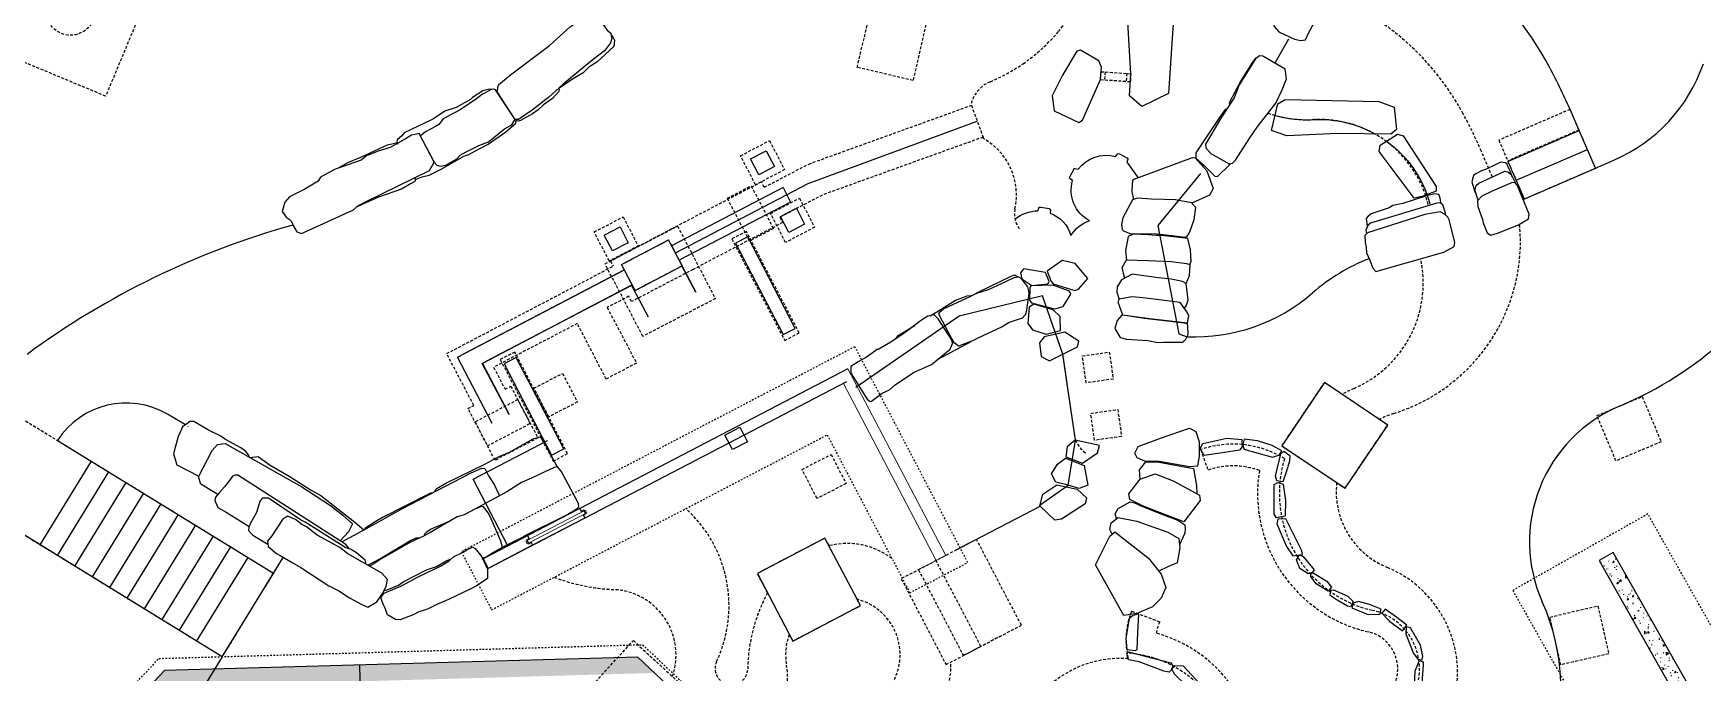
# Model space of a CAD drawing. Header units: feet. Extents: x -128 to 1593, y 35 to 1363.
# Drawn here: x 758.6 to 860.6, y 684.2 to 723.3 of the extents above; entities that cross this region are included whole.
import ezdxf

# ---------------------------------------------------------------- set-up
doc = ezdxf.new("R2010")
doc.units = ezdxf.units.FT
doc.header["$LTSCALE"] = 0.7
doc.header["$MEASUREMENT"] = 0
doc.linetypes.add('Dash', pattern=[0.25, 0.125, -0.125])
doc.linetypes.add('HIDDEN', pattern=[0.375, 0.25, -0.125])
for name, color, linetype in [('A-DETL', 250, 'Continuous'), ('A-WALL', 250, 'Continuous'), ('A-WALL-PATT', 250, 'Continuous'), ('IQ-Elevations', 1, 'Continuous'), ('L-ARGILLITE PAVEMENT', 250, 'Continuous'), ('L-FOUNDATION-PLAY', 250, 'HIDDEN'), ('L-FOUNDATION-SPREAD', 250, 'HIDDEN'), ('L-PVMT', 250, 'Continuous'), ('L-STAIR', 250, 'Continuous'), ('L-STONE', 250, 'Continuous'), ('S-FNDN', 250, 'Dash')]:
    doc.layers.add(name, color=color, linetype=linetype)
doc.layers.add('L-NONPLOT', color=250, linetype='Continuous', plot=False)
doc.layers.add('L-NONPLOT-PLAY', color=201, linetype='Continuous', plot=False)
doc.layers.add('L-SITE-WALL', color=250, linetype='Continuous', lineweight=18)
doc.layers.add('Make2D-Plan-post-wall$Hidden$Curves', color=252, linetype='HIDDEN', true_color=0x8c8c8c)

msp = doc.modelspace()

# ---------------------------------------------------------------- hatches: boundary and pattern name
at = {"layer": 'A-WALL-PATT', "lineweight": 20}
h = msp.add_hatch(dxfattribs=at)
h.set_pattern_fill('FP1_1', color=256, scale=0.083333, angle=39.5171501, style=0, pattern_type=2)
h.set_pattern_definition([(89.5172, (953.33415, 661.0426), (0.9492014, 0.652774), [0.12, -1.32]), (34.5172, (953.3341, 661.0426), (-0.937093, 0.78715), [0.096, -1.056]), (139.9682, (953.4133, 661.097), (0.01211, 1.439941), [0.102, -1.121833]), (85.7012, (953.1305, 661.2894), (1.485814, 0.882274), [0.18, -1.98]), (136.1532, (953.2544, 661.363), (0.161923, 2.153948), [0.153, -1.68275]), (30.7012, (953.1305, 661.2894), (0.16192, 2.15389), [0.144, -1.584]), (60.5172, (953.3049, 661.3295), (1.146661, 0.110747), [0.12, -1.32]), (5.5172, (953.3049, 661.3295), (-0.437982, 1.142768), [0.096, -1.056]), (110.9682, (953.4004, 661.3388), (0.708689, 1.25353), [0.102, -1.121833]), (77.01715, (953.33415, 661.04256), (-0.3239408, 0.4232627), [0.0528, -0.9904167, 0.0528, -1.0191667, -1.06]), (77.01715, (953.33415, 661.04256), (-0.3239408, 0.4232627), [-2.115167, 0.0528, -1.007167]), (47.01715, (953.33415, 661.04256), (-0.0768742, 0.7546607), [0.0528, -0.5584167, 0.0528, -0.9664167, -0.404]), (47.01715, (953.33415, 661.04256), (-0.0768742, 0.7546607), [-1.630417, 0.0528, -0.351167]), (7.01715, (953.05887, 660.8155), (0.6818607, 0.515663), [0.0528, -0.3471667, 0.0528, -1.1951667, -1.656]), (7.01715, (953.05887, 660.8155), (0.6818607, 0.515663), [-1.648, 0.0528, -1.603167]), (357.01715, (952.93544, 660.7137), (0.617914, 0.7173174), [0.0528, -0.467167, 0.0528, -0.776, -1.176]), (357.01715, (952.93544, 660.7137), (0.617914, 0.7173174), [-1.348833, 0.0528, -1.123167])])
h.paths.add_polyline_path([(860.144272, 680.781196), (860.601027, 682.004146), (855.181503, 691.576437), (854.311295, 691.083753), (859.501092, 681.91722)])
h = msp.add_hatch(dxfattribs=at)
h.set_pattern_fill('FP1_1', color=256, scale=0.083333, angle=39.55854634, style=0, pattern_type=2)
h.set_pattern_definition([(89.55855, (953.2915, 661.1728), (0.9487296, 0.6534597), [0.12, -1.32]), (34.55855, (953.2915, 661.1728), (-0.937661, 0.786472), [0.096, -1.056]), (140.00955, (953.3706, 661.2273), (0.01107, 1.439949), [0.102, -1.121833]), (85.74255, (953.0877, 661.4195), (1.485176, 0.883347), [0.18, -1.98]), (136.1945, (953.2115, 661.4931), (0.160366, 2.154064), [0.153, -1.68275]), (30.7425, (953.0877, 661.4195), (0.160365, 2.154005), [0.144, -1.584]), (60.55855, (953.262, 661.4597), (1.146581, 0.1115755), [0.12, -1.32]), (5.55855, (953.262, 661.4597), (-0.438808, 1.142451), [0.096, -1.056]), (111.00955, (953.3575, 661.469), (0.707783, 1.254041), [0.102, -1.121833]), (77.05855, (953.2915, 661.1728), (-0.3242466, 0.4230286), [0.0528, -0.9904167, 0.0528, -1.0191667, -1.06]), (77.05855, (953.2915, 661.1728), (-0.3242466, 0.4230286), [-2.1151667, 0.0528, -1.0071667]), (47.05855, (953.2915, 661.1728), (-0.0774194, 0.754605), [0.0528, -0.5584167, 0.0528, -0.9664167, -0.404]), (47.05855, (953.2915, 661.1728), (-0.0774194, 0.754605), [-1.6304167, 0.0528, -0.3511667]), (7.05855, (953.0164, 660.94555), (0.6814879, 0.5161555), [0.0528, -0.3471667, 0.0528, -1.1951667, -1.656]), (7.05855, (953.0164, 660.94555), (0.6814879, 0.5161555), [-1.648, 0.0528, -1.6031667]), (357.05855, (952.893, 660.84366), (0.6173958, 0.7177637), [0.0528, -0.4671667, 0.0528, -0.776, -1.176]), (357.05855, (952.893, 660.84366), (0.6173958, 0.7177637), [-1.3488333, 0.0528, -1.1231667])])
h.paths.add_polyline_path([(796.558936, 684.201178), (795.530736, 685.172264), (766.580736, 684.346723), (765.609779, 683.318629), (795.145225, 684.160865)])

# ---------------------------------------------------------------- linework, layer by layer
at = {"layer": 'A-DETL', "lineweight": 25}
msp.add_line((778.898062, 671.540563), (778.523169, 684.687275), dxfattribs=at)
at = {"layer": 'A-WALL'}
for points in [[(855.181503, 691.576437), (854.311295, 691.083753), (859.501092, 681.91722), (855.536861, 671.303093), (847.569991, 662.836893), (843.487947, 659.481115), (843.169513, 659.866603), (841.055548, 658.128749), (832.944978, 648.629151), (823.894425, 629.641829), (822.591162, 629.689446), (821.836779, 660.314697), (808.724533, 672.711359), (795.530736, 685.172264), (766.580736, 684.346723), (747.557024, 664.203523), (762.374888, 650.207331), (762.378908, 650.203533)], [(824.824447, 628.106848), (834.214022, 647.80541), (842.11037, 657.054098), (848.254427, 662.105021), (856.403173, 670.764496), (860.601027, 682.004146), (855.181503, 691.576437)]]:
    msp.add_lwpolyline(points, dxfattribs=at)
at = {"layer": 'IQ-Elevations'}
for p, q in [((805.947319, 714.145522), (816.287146, 717.94562)), ((797.829035, 709.888858), (805.947319, 714.145522))]:
    msp.add_line(p, q, dxfattribs=at)
at = {"layer": 'L-ARGILLITE PAVEMENT'}
for points in [[(827.705804, 725.597375), (828.279586, 724.189838), (828.206762, 723.034214), (827.989426, 719.630367), (826.351385, 718.841981), (825.593814, 719.502363), (825.68352, 720.84652), (825.404788, 725.43124), (826.028998, 725.848575)], [(821.50155, 720.766399), (820.862659, 719.502939), (820.999829, 718.582004), (822.501076, 717.862221), (822.719729, 718.000206), (823.815985, 720.48807), (823.878791, 721.243277), (823.7314, 721.632095), (822.607898, 722.28287), (822.37779, 722.223575)], [(834.661194, 719.013718), (835.119579, 719.268827), (840.847196, 719.142267), (841.790385, 718.813378), (841.927166, 717.44566), (841.580085, 717.152191), (838.344272, 717.186676), (835.215276, 717.058845), (834.275842, 717.377326)], [(842.342571, 717.061061), (844.361152, 713.962572), (844.34553, 713.657157), (843.495625, 713.345819), (843.01669, 713.234112), (840.870534, 716.103145), (840.927168, 716.488414), (841.98803, 717.16001)]]:
    msp.add_lwpolyline(points, close=True, dxfattribs=at)
at = {"layer": 'L-FOUNDATION-PLAY'}
for p, q in [((822.715676, 703.588034), (824.365023, 703.827688)), ((822.95533, 701.938688), (822.715676, 703.588034)), ((824.365023, 703.827688), (824.604677, 702.178342)), ((824.604677, 702.178342), (822.95533, 701.938688)), ((823.2256, 700.079502), (824.874946, 700.319156)), ((824.874946, 700.319156), (825.1146, 698.66981)), ((823.465254, 698.430156), (823.2256, 700.079502)), ((825.1146, 698.66981), (823.465254, 698.430156))]:
    msp.add_line(p, q, dxfattribs=at)
at = {"layer": 'L-FOUNDATION-PLAY', "lineweight": -3}
for p, q in [((788.194816, 700.915646), (785.576215, 699.551205)), ((788.952838, 699.460868), (788.194816, 700.915646)), ((785.576215, 699.551205), (786.334238, 698.096427)), ((786.334238, 698.096427), (788.952838, 699.460868))]:
    msp.add_line(p, q, dxfattribs=at)
at = {"layer": 'L-FOUNDATION-PLAY'}
for points in [[(808.951031, 721.230987), (809.739806, 724.640948), (813.149767, 723.852172), (812.360992, 720.442211)], [(825.646374, 720.351527), (823.817293, 720.476323), (823.851329, 720.975163), (825.68041, 720.850367)], [(815.441652, 685.265647), (818.985811, 687.120083), (816.241756, 692.364832), (812.69774, 690.510121)]]:
    msp.add_lwpolyline(points, close=True, dxfattribs=at)
for points in [[(824.100749, 720.958145), (824.066714, 720.459305)], [(825.430989, 720.867385), (825.396954, 720.368544)], [(817.749664, 686.473163), (816.513517, 685.826243)]]:
    msp.add_lwpolyline(points, dxfattribs=at)
at = {"layer": 'L-FOUNDATION-PLAY', "lineweight": -3}
for points in [[(803.582398, 716.756122), (804.50646, 714.982395), (802.732733, 714.058332), (801.808671, 715.83206)], [(801.004942, 713.233024), (802.465421, 713.993893), (803.828011, 711.378419), (802.367531, 710.61755)], [(805.417568, 713.233535), (806.341631, 711.459808), (804.567903, 710.535745), (803.643841, 712.309472)], [(794.635201, 712.094881), (795.559264, 710.321154), (793.785537, 709.397091), (792.861474, 711.170818)], [(795.836924, 704.786853), (793.5257, 709.220615), (797.959864, 711.531068), (800.271087, 707.097306)], [(805.401333, 704.997906), (802.167114, 711.205951), (801.28025, 710.74392), (804.51447, 704.535875)], [(787.117644, 703.365247), (790.351863, 697.157202), (791.238727, 697.619233), (788.004507, 703.827278)], [(791.832679, 700.776648), (790.086885, 699.867138), (789.177374, 701.612932), (790.923169, 702.522443)], [(805.572105, 696.650427), (807.350759, 697.56497), (808.265302, 695.786316), (806.486648, 694.871773)]]:
    msp.add_lwpolyline(points, close=True, dxfattribs=at)
at = {"layer": 'L-FOUNDATION-SPREAD'}
for p, q in [((853.087053, 717.409403), (848.727884, 715.522569)), ((853.103605, 717.371164), (848.744435, 715.484331)), ((854.096675, 715.076865), (853.103605, 717.371164)), ((848.744435, 715.484331), (849.737505, 713.190031)), ((849.737505, 713.190031), (854.096675, 715.076865)), ((809.140292, 688.31732), (808.934762, 688.710154)), ((825.730442, 687.980903), (827.444519, 687.326146))]:
    msp.add_line(p, q, dxfattribs=at)
for points in [[(762.986852, 719.473913), (755.603015, 722.552702), (758.681803, 729.93654), (766.065641, 726.857751)], [(794.532839, 709.181674), (797.415117, 710.683332), (798.242952, 709.094389), (795.361498, 707.591151)], [(854.18382, 699.940591), (856.948732, 701.104749), (858.11289, 698.339837), (855.347978, 697.175679)], [(813.76964, 691.071085), (811.641238, 689.95736), (814.381207, 684.713219), (816.512561, 685.82863)], [(851.30937, 687.622228), (854.232634, 688.296415), (854.906821, 685.373151), (851.983557, 684.698964)], [(790.519431, 681.030129), (795.259169, 686.181331), (800.410371, 681.441593), (795.670633, 676.290391)]]:
    msp.add_lwpolyline(points, close=True, dxfattribs=at)
for points in [[(815.890898, 718.904122, -0.2496539515), (817.080277, 720.360136, 0.0521486942), (819.087841, 721.458959, 0.0667228005), (821.249945, 723.426232, 0.1792212852), (823.596288, 729.963661)], [(847.792916, 714.535828), (847.115299, 716.101334, 0.0213384888), (845.99934, 718.404695, 0.1765099347), (837.817782, 725.690368, 0.0944231933)], [(834.065985, 718.434914), (834.065985, 718.434914, 0.0956031509), (836.863205, 718.045586, -0.3598517014), (843.868075, 712.861825)], [(816.599347, 716.956811, 0.0302902382), (816.796843, 716.816784, -0.3163939905), (818.59624, 712.581528, 0.2224835438), (818.882166, 711.342141)], [(840.879246, 699.705055, -0.0477275937), (841.758105, 700.071989, 0.3562293929), (849.453059, 711.658584)], [(843.405339, 709.532164, -0.3593086472), (839.330369, 701.608274, 0.0292502899), (838.598727, 701.241765, 0.0292502899)], [(811.067473, 691.201884, 0.2308372677), (807.224328, 691.979328, 0.2308372677)], [(797.644778, 683.986278, 0.5015972679), (794.058853, 689.302098, -0.078053623), (790.411643, 690.053887, -0.078053623)], [(810.916891, 679.961524, -0.1689497759), (812.859902, 681.731278, 0.3340985086), (814.657864, 684.857768, 0.2837084711)]]:
    msp.add_lwpolyline(points, format="xyb", dxfattribs=at)
for points in [[(803.2592, 713.902171), (805.978891, 715.326752), (815.932903, 718.919282), (816.641388, 716.971958), (806.8126, 713.430897), (804.22006, 712.072918)], [(853.087043, 717.409398), (852.540855, 718.671263), (848.181685, 716.78443), (848.727874, 715.522565)], [(803.255634, 713.908953), (803.08651, 714.230533), (797.604859, 711.362125)], [(773.246073, 690.308694), (770.105183, 685.196472), (753.487056, 695.406455), (742.937699, 709.742257), (747.770265, 713.298422), (757.62562, 699.905718), (773.246073, 690.308694)], [(804.22006, 712.072918), (804.388117, 711.75078), (798.908844, 708.87783)], [(797.607601, 711.363566), (793.853751, 709.391757), (794.019255, 709.076678)], [(794.982783, 707.236085), (793.653291, 706.557393), (795.448854, 703.152876), (793.59928, 702.178206), (791.825149, 705.573433), (786.713814, 702.895087), (787.410917, 701.563443), (787.758924, 701.74393), (789.41841, 698.575624), (786.800951, 697.208205), (785.142922, 700.37529), (785.501477, 700.563322), (783.842526, 703.732046), (794.019255, 709.076678)], [(798.908844, 708.87783), (795.149465, 706.916584), (794.982783, 707.236085)], [(822.296606, 698.435201), (821.518731, 703.718527)], [(838.598727, 701.241765), (837.51633, 701.971131), (834.908535, 698.101094), (835.978989, 697.379777)], [(838.265917, 695.838748), (838.778572, 695.493299), (841.386367, 699.363336), (840.879246, 699.705055)], [(807.224328, 691.979328), (806.976902, 692.452235), (802.841987, 690.288845)], [(803.464416, 689.09919), (802.841987, 690.288845)], [(804.794743, 686.556519), (805.005377, 686.15393), (809.140292, 688.31732)]]:
    msp.add_lwpolyline(points, dxfattribs=at)
msp.add_lwpolyline([(829.952861, 697.858249), (830.397763, 696.601332, -0.1752163508), (833.542066, 696.580234, 0.3969283739), (840.186231, 686.723092, -0.911910148), (839.584259, 682.115352, 0.0681527676), (835.083567, 681.671636), (835.423784, 680.382022, -0.0676378968), (839.533839, 680.782972, 0.911910148), (840.479794, 688.023706, -0.435677885), (835.077236, 697.30718, 0.2274700723)], format="xyb", close=True, dxfattribs=at)
msp.add_circle((760.83435, 724.705288, 5), 1.5, dxfattribs=at)
for centre, radius, start, end in [((824.026042, 699.162615), 1.872453, 202.3612071, 233.6265851), ((843.236317, 695.295495), 5, 173.7624647, 247.60721038), ((793.112672, 688.311157), 8, 334.78177898, 47.97463099), ((838.664868, 684.200367), 7, 281.60546735, 67.60721038), ((812.253921, 684.33006), 10, 151.51602107, 179.23693315), ((808.068664, 685.319007), 3.5, 311.68273084, 75.67295992), ((829.910276, 686.229319), 4.531974, 157.26358864, 194.75504817), ((829.910276, 686.229319), 2.698641, 156.01937397, 171.42009025), ((808.068664, 685.319007), 3.5, 159.29387488, 190.56498005), ((825.046692, 678.592909), 8.333333, 24.07052335, 74.72707009), ((825.046692, 678.592909), 6.5, 85.75571749, 199.98950282), ((825.046692, 678.592909), 6.833333, 24.07052335, 86.59785227), ((801.02349, 684.004995), 3.666667, 247.88904683, 10.56498005), ((801.254896, 684.476554), 1, 154.78177908, 359.23693315)]:
    msp.add_arc(centre, radius, start, end, dxfattribs=at)
at = {"layer": 'L-NONPLOT'}
for points in [[(835.315116, 722.972861), (834.498582, 721.534145)], [(829.932776, 714.738394), (827.335642, 711.558375), (828.612567, 704.941849), (829.126267, 704.767215)], [(821.520874, 703.703975), (820.275861, 707.266669), (815.189387, 706.017163), (808.869295, 701.660729)], [(820.131792, 694.479759), (821.843926, 695.683248), (822.296606, 698.435201)], [(779.817388, 688.825599), (779.768901, 688.859524)]]:
    msp.add_lwpolyline(points, dxfattribs=at)
for points in [[(834.493892, 718.303275, 0.0799389895), (836.862678, 718.043915, -0.1410267937), (840.632712, 717.162288)], [(841.309961, 716.730747, -0.1713922039), (843.967668, 712.900454, -0.1713922039)], [(818.596357, 711.952366, -0.1756314273), (819.996437, 712.465408), (820.055136, 712.631449, -0.3693943119), (820.165951, 712.695383), (820.67756, 712.599958, -0.3664486813), (820.757901, 712.501394), (820.752771, 712.324337, -0.239555399), (822.013715, 710.952235, -0.1752263395), (823.147025, 711.85643, -0.3509933003), (822.117205, 714.31437), (821.973382, 714.416007, -0.3693942995), (821.94199, 714.540033), (822.185846, 715.000024, -0.42264028), (822.273485, 715.062006), (822.458625, 715.003845, -0.3112609864), (824.751094, 715.779007), (824.8552, 715.923126, -0.366448678), (824.978631, 715.953687), (825.438623, 715.709832, -0.4491438013), (825.499062, 715.615951), (825.436736, 715.441299), (826.127883, 714.490589)]]:
    msp.add_lwpolyline(points, format="xyb", dxfattribs=at)
at = {"layer": 'L-NONPLOT-PLAY'}
for p, q in [((804.410259, 713.881452), (797.59801, 710.332287)), ((804.410259, 713.881452), (804.872308, 712.994598)), ((804.872308, 712.994598), (798.060059, 709.445432)), ((794.532839, 709.181674), (797.415116, 710.683333)), ((798.242954, 709.094386), (797.415116, 710.683333)), ((802.248439, 710.864181), (801.513751, 710.481429)), ((801.513751, 710.481429), (804.424184, 704.894886)), ((805.158873, 705.277639), (802.248439, 710.864181)), ((784.694833, 703.613924), (794.702526, 708.855977)), ((795.360677, 707.592726), (794.532839, 709.181674)), ((795.360677, 707.592726), (798.242954, 709.094386)), ((798.060266, 709.433293), (799.082461, 707.481931)), ((799.077287, 707.480563), (798.230167, 709.097709)), ((795.187637, 707.924858), (786.186657, 703.229125)), ((804.424184, 704.894886), (805.158873, 705.277639)), ((789.1094, 697.953198), (790.013654, 698.424366)), ((789.1094, 697.953198), (790.011446, 698.423215)), ((790.013654, 698.424366), (789.997674, 698.420143)), ((790.011322, 698.42375), (789.997674, 698.420143)), ((785.451619, 696.047362), (789.109095, 697.953117)), ((785.451619, 696.047362), (789.109095, 697.953117)), ((786.512745, 694.010778), (785.451651, 696.047301)), ((786.51284, 694.010595), (785.451651, 696.047301)), ((786.512568, 694.010453), (786.513289, 694.00907)), ((786.512794, 694.01002), (786.513289, 694.00907)), ((786.519689, 694.012405), (786.51284, 694.010595)), ((786.519689, 694.012405), (786.51284, 694.010595)), ((786.513289, 694.00907), (786.664134, 693.719557)), ((787.578476, 691.98031), (786.519689, 694.012405)), ((787.578476, 691.98031), (786.519689, 694.012405)), ((786.670733, 693.722995), (786.664134, 693.719557)), ((786.664134, 693.719557), (786.670678, 693.721286))]:
    msp.add_line(p, q, dxfattribs=at)
at = {"layer": 'L-NONPLOT-PLAY', "lineweight": -3}
for p, q in [((784.495735, 703.51255), (794.66702, 708.840901)), ((786.020961, 703.127699), (795.14901, 707.909539)), ((795.154185, 707.910907), (786.026135, 703.129067)), ((796.17638, 705.959545), (795.154185, 707.910907)), ((786.615687, 699.465579), (784.495735, 703.51255)), ((786.020961, 703.127699), (786.026135, 703.129067)), ((787.655498, 700.00738), (786.020961, 703.127699)), ((786.026135, 703.129067), (787.660126, 700.009792)), ((792.08077, 694.084734), (791.981792, 694.27469)), ((792.228575, 694.161749), (792.08077, 694.084734))]:
    msp.add_line(p, q, dxfattribs=at)
at = {"layer": 'L-NONPLOT-PLAY'}
for points in [[(803.893306, 715.175507), (802.925845, 714.671487), (802.421825, 715.638948), (803.389286, 716.142968)], [(805.728476, 711.65292), (804.761015, 711.148899), (804.256995, 712.116361), (805.224456, 712.620381)], [(794.94611, 710.514266), (793.978648, 710.010245), (793.474628, 710.977706), (794.442089, 711.481727)], [(790.996115, 697.899235), (788.085681, 703.485777), (787.350993, 703.103025), (790.261426, 697.516482)]]:
    msp.add_lwpolyline(points, close=True, dxfattribs=at)
for points in [[(808.382302, 702.805411), (791.987892, 694.262983)], [(808.299735, 702.01065), (792.295953, 693.671761)], [(800.858321, 698.751622), (801.775661, 699.229811), (802.239563, 698.3394), (801.322031, 697.861442), (800.858321, 698.751622)], [(791.987892, 694.262983), (788.792036, 692.597758)], [(792.228575, 694.161749), (792.08077, 694.084734), (791.987892, 694.262983)], [(792.346979, 693.934513), (792.228575, 694.161749), (792.35088, 693.927025), (792.203075, 693.850009), (792.295953, 693.671761)], [(792.295953, 693.671761), (789.100096, 692.006536)], [(788.792036, 692.597758), (785.983732, 691.134471)], [(788.737108, 692.342494), (788.884914, 692.41951), (788.792036, 692.597758)], [(788.855511, 692.115258), (788.737108, 692.342494), (788.859413, 692.10777), (789.007219, 692.184785), (789.100096, 692.006536)], [(789.100096, 692.006536), (786.291793, 690.543249)]]:
    msp.add_lwpolyline(points, dxfattribs=at)
at = {"layer": 'L-PVMT'}
for p, q in [((854.096675, 715.076865), (855.221486, 715.563731)), ((854.154032, 715.101691), (854.220549, 715.130482)), ((760.039499, 698.422659), (773.246073, 690.308694)), ((770.105183, 685.196472), (753.487056, 695.406455)), ((770.105183, 685.196472), (773.833154, 691.264248)), ((770.105183, 685.196472), (767.703318, 681.287111))]:
    msp.add_line(p, q, dxfattribs=at)
for points in [[(853.103605, 717.371164), (852.621618, 718.484703, 0.0213384888), (851.282471, 721.248729, 0.0944231933), (846.090269, 727.641666)], [(946.768901, 706.7393, 0.2261856913), (881.428333, 685.944369, 0.1218137411), (856.173556, 647.004325, 0.1187131056)], [(767.863949, 699.383501), (766.760838, 700.027309, 0.4010245344), (760.040587, 698.42199)]]:
    msp.add_lwpolyline(points, format="xyb", dxfattribs=at)
for points in [[(822.296606, 698.435201), (821.520874, 703.703975)], [(768.019616, 699.274196), (768.01949, 699.274559)], [(768.037155, 699.282413), (768.02765, 699.287961)], [(820.149778, 694.399192), (815.021902, 691.726438)]]:
    msp.add_lwpolyline(points, dxfattribs=at)
for points in [[(834.908535, 698.101094), (838.778572, 695.493299), (841.386367, 699.363336), (837.51633, 701.971131)], [(806.976902, 692.452235), (802.841987, 690.288845), (805.005377, 686.15393), (809.140292, 688.31732)]]:
    msp.add_lwpolyline(points, close=True, dxfattribs=at)
for centre, radius, start, end in [((851.249205, 724.74093), 10, 293.40500939, 340.76807626), ((787.82022, 663.413771), 50, 105.50602219, 126.35989431), ((846.641062, 721.720325), 23, 292.83339036, 331.45315747), ((844.652242, 698.375884), 12, 111.53917274, 130.91165723), ((829.589667, 715.757449), 11, 267.58557238, 310.91165723), ((859.058751, 692.227935), 9, 112.83339036, 204.11589024), ((838.978891, 683.239096), 13, 296.6827302, 24.11589023)]:
    msp.add_arc(centre, radius, start, end, dxfattribs=at)
at = {"layer": 'L-SITE-WALL'}
for p, q in [((788.684551, 692.266245), (792.323855, 694.16352)), ((791.991417, 694.260396), (792.102171, 694.04795)), ((792.323855, 694.16352), (792.410532, 693.997257)), ((792.410532, 693.997257), (788.771229, 692.099982)), ((792.188849, 693.881687), (792.299603, 693.669241)), ((788.771229, 692.099982), (788.684551, 692.266245)), ((788.906235, 692.381815), (788.79548, 692.594261)), ((789.103667, 692.003105), (788.992912, 692.215552)), ((786.397281, 690.592187), (786.089094, 691.183343)), ((813.770116, 691.071367), (814.360786, 691.380486))]:
    msp.add_line(p, q, dxfattribs=at)
for points in [[(786.089094, 691.183343), (808.381816, 702.805191), (814.360786, 691.380486)], [(813.770116, 691.071367), (808.099779, 701.906334), (786.397281, 690.592187)]]:
    msp.add_lwpolyline(points, dxfattribs=at)
at = {"layer": 'L-STAIR'}
for p, q in [((849.670721, 713.161124), (854.154032, 715.101691)), ((762.098589, 697.157578), (758.957699, 692.045356)), ((763.163635, 696.503226), (760.022746, 691.391004)), ((764.228681, 695.848874), (761.087792, 690.736652)), ((765.293727, 695.194522), (762.152838, 690.0823)), ((766.358774, 694.54017), (763.217884, 689.427948)), ((767.42382, 693.885818), (764.282931, 688.773596)), ((768.488866, 693.231466), (765.347977, 688.119244)), ((769.553912, 692.577114), (766.413023, 687.464892)), ((770.618959, 691.922762), (767.478069, 686.81054)), ((771.684005, 691.26841), (768.543116, 686.156188))]:
    msp.add_line(p, q, dxfattribs=at)
for points in [[(848.744435, 715.484331), (853.103605, 717.371164)], [(854.096675, 715.076865), (853.103605, 717.371164)], [(849.24097, 714.337181), (853.60014, 716.224014)], [(848.744435, 715.484331), (849.737505, 713.190031)]]:
    msp.add_lwpolyline(points, dxfattribs=at)
at = {"layer": 'L-STONE'}
for points in [[(834.439385, 723.728771), (834.730138, 723.420266), (835.696627, 722.957009), (836.078235, 722.876313), (836.360018, 722.929923), (836.534861, 723.329421), (837.351906, 724.844222), (837.740776, 725.422112), (837.904938, 725.993979), (838.176178, 726.872593), (838.343515, 727.274725), (838.304666, 727.356793), (838.186231, 727.465649), (837.783518, 727.649321), (836.640218, 728.045716), (836.46405, 728.137477), (836.379121, 728.143267), (836.065664, 727.70592), (835.611929, 726.708208), (835.277081, 725.822367), (834.905994, 725.078042), (834.384386, 724.016419)], [(793.868035, 722.74032), (793.496677, 722.257324), (792.809178, 721.721578), (792.020133, 721.093431), (790.936053, 720.187193), (790.083884, 719.423999), (789.078022, 718.627932), (788.227225, 718.053093), (788.035697, 718.054115), (786.934134, 719.734636), (787.019642, 720.171201), (787.741447, 720.778025), (790.120934, 722.567399), (791.423203, 723.746396), (792.07914, 724.19063), (792.370057, 724.354108), (792.593735, 724.402974), (792.949148, 724.249269), (793.43767, 723.830801), (793.661348, 723.517172), (793.871302, 723.328816), (793.905609, 723.14668), (793.945404, 723.011633)], [(830.236025, 716.537772), (830.275254, 716.322301), (830.563659, 715.963338), (831.701658, 715.333412), (831.904562, 715.38613), (832.085264, 715.569365), (832.964436, 716.91913), (833.411907, 717.589278), (834.537471, 719.044482), (834.925479, 719.857614), (835.206102, 720.537016), (835.125861, 721.130413), (833.756825, 721.929081), (833.556197, 721.954275), (833.303545, 721.753597), (832.302608, 720.164582), (831.993712, 719.367891), (831.48899, 718.590789), (831.16588, 718.087728)], [(788.035697, 718.054115), (786.837133, 719.873564), (786.702652, 719.908214), (786.590127, 719.88778), (786.038481, 719.598139), (785.67209, 719.315606), (784.662111, 718.638594), (783.617827, 718.094851), (783.36396, 717.749237), (783.158122, 717.622186), (782.544725, 717.305003), (782.318303, 717.106875), (782.227734, 717.056232), (783.072556, 715.447589), (783.232223, 715.25353), (783.447667, 715.196669), (783.789358, 715.265081), (784.469996, 715.639126), (784.674462, 715.866573), (785.038109, 716.070921), (785.810687, 716.456516), (786.389778, 716.694626), (787.372311, 717.472035), (787.816921, 717.721695), (787.945913, 717.930485)], [(782.150241, 717.203788), (781.908329, 717.131727), (781.697261, 717.092108), (781.333614, 716.877988), (780.376565, 716.329465), (779.654759, 716.121564), (778.928837, 715.819485), (778.62008, 715.568048), (776.976121, 715.000317), (776.115718, 714.524987), (775.992216, 714.276216), (775.174353, 713.794666), (774.226126, 713.32822), (773.937953, 713.001264), (773.778771, 712.428202), (774.017543, 712.080811), (774.213775, 711.950206), (774.34414, 711.812494), (774.503321, 711.493534), (774.677597, 711.188789), (774.967142, 711.080396), (778.152142, 712.533041), (778.418359, 712.776482), (778.963144, 713.054572), (782.79173, 714.932794), (783.072556, 715.447589)], [(846.888976, 713.080581), (846.88989, 712.730115), (847.177385, 711.931542), (847.235728, 711.723263), (847.463072, 711.125159), (847.699985, 710.968083), (848.104598, 711.096842), (849.38059, 711.616076), (849.99104, 711.974142), (850.042007, 712.250561), (849.329745, 713.997355), (849.151352, 714.192814), (848.949494, 714.182672), (847.785989, 713.670432), (847.154157, 713.356686)], [(840.08835, 709.886795), (840.291022, 709.43993), (840.483195, 708.957835), (840.655145, 708.752957), (844.826091, 709.934703), (845.446662, 710.274079), (845.484825, 710.547762), (845.150396, 711.918013), (845.066075, 712.079741), (844.85285, 712.253577), (844.603034, 712.411636), (843.655479, 712.244164), (840.14982, 711.125154), (839.999533, 710.954105), (840.006763, 710.537589), (840.079929, 710.237171)], [(815.136891, 704.194137), (815.00145, 704.30141), (814.897577, 704.372449), (814.675509, 704.762436), (814.001685, 706.023621), (813.946397, 706.200532), (813.966636, 706.254878), (814.219852, 706.480305), (814.837873, 706.751287), (815.853721, 707.234894), (816.209362, 707.402241), (816.966516, 707.656743), (818.033513, 708.135038), (818.544153, 708.390557), (818.814307, 708.437106), (818.88565, 708.389864), (819.006551, 708.256989), (819.359844, 707.811776), (819.398654, 707.647577), (819.443583, 707.41675), (819.291225, 706.402904), (819.235323, 706.121655), (819.035067, 705.900059), (818.233479, 705.63288), (817.805771, 705.366309), (816.328456, 704.683971), (816.000213, 704.511227)], [(819.024151, 708.311891), (819.615858, 707.899966), (820.603839, 707.999231), (820.685053, 708.151082), (820.4539, 708.696057), (819.1063, 708.912487), (818.924602, 708.66711)], [(820.934531, 708.005967), (822.250042, 707.588151), (822.481788, 707.670966), (823.054479, 708.335712), (822.275864, 709.235688), (821.481376, 709.435732), (820.570428, 708.784519), (820.812762, 708.141125)], [(819.606797, 706.829333), (821.041355, 706.473158), (821.544563, 706.611616), (822.004112, 707.373363), (821.938478, 707.55189), (820.908856, 707.914879), (819.562614, 707.876632), (819.493353, 707.726341), (819.490793, 707.006022)], [(821.384039, 705.152854), (821.351118, 706.001386), (820.93573, 706.418829), (819.741479, 706.747145), (819.466469, 706.572809), (819.383827, 705.564443), (819.660848, 705.193812), (820.504379, 704.913798)], [(829.144908, 705.607777), (829.224737, 706.049193), (829.13048, 706.258515), (828.69628, 706.867992), (827.252087, 707.03946), (826.422797, 707.139466), (825.733371, 707.207456), (824.970645, 707.060739), (824.884854, 706.889272), (825.178802, 706.110663), (826.847816, 705.871725), (828.970107, 705.62484)], [(808.553929, 702.944706), (808.554805, 702.873819), (808.565423, 702.607424), (808.707217, 702.317038), (809.560683, 700.946396), (809.744778, 700.794694), (809.815277, 700.831049), (810.478367, 701.312613), (810.92459, 701.526122), (811.2707, 701.826395), (812.396341, 702.585247), (812.761393, 702.736597), (813.491056, 703.074745), (813.836116, 703.360319), (814.631731, 704.003733), (814.76924, 704.360034), (814.746262, 704.535777), (813.90437, 705.861347), (813.6581, 706.094165), (813.272443, 706.026901), (812.887925, 705.767725), (811.873273, 705.033499), (811.009849, 704.433245), (810.230291, 703.974655), (810.156835, 703.97982), (809.913315, 703.793354), (809.519131, 703.523033), (809.013986, 703.228086)], [(820.198354, 703.565178), (820.708278, 703.300554), (822.424435, 704.152557), (822.503294, 704.485242), (821.643207, 705.036434), (820.379376, 704.75195), (820.103527, 704.388551)], [(821.702932, 697.423661), (822.722217, 697.028159), (823.641071, 697.660618), (823.754903, 698.111235), (822.2806, 698.438757), (821.781786, 698.022993)], [(827.420397, 697.131852), (826.538979, 697.161856), (826.069276, 697.36774), (825.929153, 697.639499), (826.135205, 698.043044), (827.486713, 698.561864), (829.274928, 699.163036), (829.645769, 698.973631), (829.868287, 698.331281), (829.860022, 697.483048), (829.752895, 696.857141), (829.277898, 696.803809)], [(830.170167, 697.499045), (829.915674, 697.919718), (830.076567, 698.243537), (831.546136, 698.550865), (832.471244, 698.480276), (832.489763, 698.031316), (832.332577, 697.824874), (831.293501, 697.670953)], [(821.6911, 697.334555), (822.826316, 696.880042), (823.05797, 695.694646), (822.517625, 695.488835), (821.843926, 695.683248), (821.095844, 695.860124), (820.826874, 696.36965), (821.196666, 696.966911)], [(834.968934, 695.887322), (834.617718, 695.952347), (834.51947, 696.244857), (834.851707, 697.597485), (835.028864, 697.757167), (835.403939, 697.493928), (835.38166, 697.161836), (835.166391, 696.422936)], [(821.157945, 695.702092), (822.396007, 695.44447), (822.977782, 694.906639), (822.896781, 694.550086), (821.435259, 693.599682), (821.030564, 693.551405), (820.119167, 694.428656), (820.292107, 695.128639)], [(835.124959, 693.78198), (834.586295, 693.688554), (834.442695, 693.913021), (834.447563, 695.717412), (834.669023, 695.845873), (834.999373, 695.742222), (835.132312, 694.738885)], [(779.577496, 688.551498), (779.94592, 689.078057), (780.035673, 689.31509), (780.138795, 689.489316), (780.224032, 689.924537), (779.880288, 690.313822), (777.788488, 691.495929), (777.309911, 691.875874), (775.911673, 692.62978), (775.266749, 693.134899), (774.986281, 693.276455), (774.595202, 693.588694), (774.100772, 693.794961), (773.795232, 693.579958), (773.148378, 692.597484), (772.884886, 692.258064), (772.93494, 691.925633), (773.441625, 691.499084), (773.648995, 691.3827), (774.39928, 690.961676), (774.919558, 690.646772), (776.640712, 689.528794), (777.241548, 689.228696), (777.890933, 688.80123), (778.389282, 688.527616), (778.654529, 688.391474), (779.02578, 688.2268)], [(835.168601, 693.6269), (834.67783, 693.597301), (834.616834, 693.324568), (835.198924, 691.94064), (835.58124, 691.360787), (836.169501, 691.455539), (836.12913, 691.662322), (835.665402, 692.604832)], [(782.676722, 688.09927), (782.139865, 687.945467), (781.787276, 687.75505), (780.997607, 687.440371), (780.703565, 687.461992), (780.213488, 687.760147), (780.105023, 688.103062), (779.919229, 688.517564), (779.817388, 688.825599), (780.025547, 689.090414), (780.696997, 689.373598), (781.031287, 689.50111), (782.091825, 690.083881), (783.466958, 690.738986), (783.990064, 691.065715), (784.26104, 691.311099), (784.855337, 691.588176), (785.140623, 691.76284), (785.437413, 691.896644), (785.592466, 691.81545), (785.984898, 691.310309), (786.33954, 690.539268), (786.338802, 689.98821), (785.700329, 689.558774), (785.320227, 689.338927), (783.945461, 688.703097), (783.246544, 688.379742)], [(835.814202, 691.125924), (836.004301, 691.41836), (836.216645, 691.324795), (836.898543, 690.499132), (836.777377, 690.339142), (836.525518, 690.259717), (836.016231, 690.591783)], [(836.688181, 690.100578), (836.680833, 690.263131), (836.791424, 690.351674), (837.666093, 689.812164), (837.953994, 689.446418), (837.750062, 689.201166), (837.009212, 689.654978)], [(837.862478, 688.945299), (837.905986, 689.263527), (838.06726, 689.288834), (838.949682, 688.891283), (839.276119, 688.58139), (839.114057, 688.245236), (838.936923, 688.281912), (838.293584, 688.65868)], [(840.902722, 687.799682), (840.985418, 688.096427), (840.270609, 688.378366), (839.602661, 688.570571), (839.269117, 688.469739), (839.196715, 688.186206), (840.190373, 687.771521)], [(842.285184, 686.780844), (842.557981, 687.114116), (841.869606, 687.645376), (841.233438, 688.103108), (841.032493, 687.86481), (841.505847, 687.367629)], [(826.166755, 687.814237), (825.815441, 687.714271), (825.581857, 687.533897), (825.379267, 686.322844), (825.434158, 685.63047), (825.954346, 685.573723), (826.059543, 685.630047), (826.108428, 686.679323)], [(842.513536, 687.022218), (842.492448, 686.596469), (842.94513, 685.435965), (843.234662, 685.054116), (843.469618, 685.006911), (843.526903, 685.205606), (843.401544, 685.89415), (842.784335, 686.960271)], [(828.240411, 684.642698), (828.165661, 684.396675), (828.024644, 684.242269), (827.692514, 684.305501), (826.180313, 684.872608), (825.546992, 685.004007), (825.442772, 685.388984), (825.534417, 685.503099), (828.134012, 684.823359)], [(843.51047, 683.350429), (843.225441, 683.202373), (843.036439, 683.352206), (843.061568, 684.321252), (843.329843, 684.960701), (843.552782, 684.882233), (843.566606, 684.704868), (843.495865, 683.867913)]]:
    msp.add_lwpolyline(points, close=True, dxfattribs=at)
for points in [[(793.890063, 723.229216), (793.964616, 723.183108), (794.108702, 722.897021), (794.063262, 722.515553), (793.017605, 721.552454), (792.529117, 721.241338), (792.183309, 720.910828), (791.476736, 720.480188), (790.759032, 719.9864), (790.726258, 719.999303)], [(833.382648, 721.816427), (833.307997, 721.806552), (833.07171, 721.4951), (832.407399, 720.406795), (831.685364, 719.07054), (831.729224, 718.960668)], [(786.583762, 719.884438), (786.454274, 719.901995), (786.049459, 719.806929), (785.429201, 719.401788), (785.290603, 719.272071), (784.426084, 718.77986), (783.738585, 718.570182), (783.037363, 718.100182), (782.904255, 718.02022), (781.241084, 717.235703), (781.091508, 717.044682), (780.83078, 716.824342), (780.784124, 716.707953), (780.857402, 716.542761)], [(790.682688, 719.960283), (790.721981, 719.927761), (790.691792, 719.772279), (790.307561, 719.344037), (789.754543, 718.952223), (789.429319, 718.649255), (789.094489, 718.388934), (788.361706, 717.990012), (788.228597, 717.938481), (788.10235, 717.974908), (788.035697, 718.054115)], [(831.571091, 718.717196), (831.443822, 718.66076), (831.180079, 718.298143), (830.257554, 716.919655), (829.648463, 716.018462), (829.664633, 715.680366), (830.156777, 715.234368), (830.826038, 714.579053), (830.987671, 714.554997), (831.709752, 715.274668), (831.7648, 715.349817)], [(781.86938, 714.480308), (781.925562, 714.376018), (782.348975, 714.545307), (782.77239, 714.654135), (783.546633, 715.028989), (784.889462, 715.802881), (785.201327, 715.912706), (785.77934, 716.229994), (786.381041, 716.542549), (787.469174, 717.286), (788.07555, 717.831492), (788.072511, 717.91921), (788.10235, 717.974908)], [(780.851076, 716.539955), (780.820763, 716.625357), (780.401138, 716.516897), (780.194812, 716.477814), (779.681215, 716.242723), (778.562369, 715.727302), (777.783851, 715.405469), (777.212877, 715.082079)], [(825.868696, 713.161473), (825.760167, 713.637428), (825.77199, 714.124358), (825.814263, 714.374276), (829.455608, 715.724757), (829.623399, 715.70956), (830.336487, 714.905368), (830.720982, 713.836225), (830.485265, 713.431138), (829.402946, 712.926094)], [(848.99965, 714.551303), (848.89858, 714.841673), (848.742407, 715.173112), (848.695636, 715.323394), (848.598948, 715.395127), (848.31623, 715.440324), (847.960587, 715.268532), (847.366723, 715.000467), (847.126449, 714.906365), (846.785334, 714.728211), (846.637453, 714.629402), (846.530641, 714.231108), (846.640296, 713.882604), (846.715634, 713.631515), (846.7792, 713.49985), (846.82456, 713.407078)], [(846.916971, 713.109729), (846.858476, 713.297978), (846.735036, 713.695057), (846.73071, 713.806412), (846.79817, 714.018255), (846.954915, 714.156991), (847.943869, 714.604069), (848.558914, 714.880872), (848.727136, 714.854458), (848.921704, 714.714301), (849.016937, 714.515153), (849.186833, 714.197258), (849.228025, 714.108806)], [(781.86938, 714.480308), (781.925562, 714.376018), (781.898293, 714.26401), (781.622499, 714.11086), (781.070909, 713.796903), (779.676613, 713.299167), (778.314934, 712.681905)], [(829.127371, 710.905311), (829.232478, 711.047876), (829.307537, 711.235465), (829.555072, 711.944105), (829.64909, 712.670975), (829.381941, 712.947865), (828.40134, 713.129193), (827.688663, 713.165443), (826.934581, 713.183705), (826.094977, 713.241088), (825.771697, 713.127344), (825.195785, 712.027697), (825.105463, 711.630494), (825.151385, 711.314938)], [(829.127371, 710.905311), (829.232478, 711.047876), (829.307537, 711.235465), (829.555072, 711.944105), (829.64909, 712.670975), (829.381941, 712.947865), (828.40134, 713.129193), (827.688663, 713.165443), (826.934581, 713.183705), (826.094977, 713.241088), (825.771697, 713.127344), (825.195785, 712.027697), (825.105463, 711.630494), (825.151385, 711.314938)], [(844.939918, 712.182594), (844.926054, 712.327806), (844.757555, 712.835666), (844.577508, 712.953482), (844.401069, 712.925225), (840.345787, 711.711153), (840.181103, 711.568753), (840.051571, 711.286576), (840.089079, 711.056021)], [(844.676531, 712.888685), (844.638832, 712.972869), (844.609582, 713.132874), (844.584939, 713.315635), (844.515668, 713.461198), (844.311458, 713.513202), (844.178888, 713.473624), (843.765354, 713.379507), (842.306493, 712.910561), (841.705746, 712.783205), (841.485791, 712.652299), (841.043597, 712.507718), (840.383833, 712.286647), (840.188265, 712.137938), (840.073839, 711.994914), (840.131413, 711.542496), (840.144632, 711.489304)], [(829.125165, 710.902586), (829.034366, 710.8405), (827.314379, 711.036263), (825.645903, 711.065165), (825.242406, 711.224014), (825.151385, 711.314938)], [(829.125165, 710.902586), (829.034366, 710.8405), (827.314379, 711.036263), (825.645903, 711.065165), (825.242406, 711.224014), (825.151385, 711.314938)], [(829.292752, 709.165573), (829.374727, 709.390847), (829.321726, 710.086609), (829.162784, 710.782371), (827.558516, 710.956336), (827.210405, 710.956336), (826.748483, 710.993899), (825.827082, 711.032533), (825.516829, 710.888832), (825.356337, 710.010996), (825.410651, 709.449898)], [(829.05902, 708.011459), (829.260379, 708.514243), (829.312843, 709.158137), (829.110559, 709.233004), (828.136575, 709.337843), (826.735546, 709.41271), (825.401885, 709.450144), (825.139684, 708.985924), (825.207112, 708.656484), (825.295334, 708.343818)], [(816.204969, 707.400174), (816.296506, 707.469965), (817.106719, 707.852433), (818.356767, 708.472306), (818.561006, 708.54779), (818.768345, 708.429186)], [(828.966324, 706.488938), (829.089627, 706.686081), (829.185022, 707.014474), (829.05902, 708.011459), (828.848596, 708.137411), (828.14272, 708.285756), (827.207383, 708.391244), (825.752884, 708.587109), (825.10431, 708.242246), (824.849343, 707.811604), (824.826672, 707.49065), (824.959322, 707.038108)], [(813.415353, 706.051827), (813.807412, 706.294078), (814.967558, 706.997137), (815.415394, 707.171104), (815.67403, 707.26818), (815.943305, 707.277048)], [(811.306574, 704.639529), (811.44891, 704.83677), (812.492625, 705.481677)], [(829.052149, 704.62167), (829.190813, 704.893962), (829.16841, 705.418363), (829.149021, 705.551173), (828.934455, 705.599927), (827.908365, 705.708465), (826.49106, 705.874288), (825.482557, 706.04715), (825.133254, 706.073651), (824.851326, 705.765462), (824.705724, 705.274149), (825.037654, 704.707868), (825.410736, 704.609334), (826.725257, 704.539612), (827.319965, 704.421053), (827.68182, 704.438622), (828.860543, 704.43793), (829.052149, 704.62167)], [(813.863157, 703.382186), (815.916507, 704.480483)], [(771.754572, 697.412389), (771.730151, 697.539394), (771.553772, 697.755126), (771.249294, 697.974656), (770.31888, 698.479425), (769.995905, 698.703416), (769.283742, 699.057869), (768.38927, 699.575422), (768.14471, 699.590223), (768.003454, 699.47923), (767.681846, 699.258542), (767.616351, 699.103049), (767.417385, 698.670195), (767.243776, 697.987936), (767.141015, 697.595696), (767.338823, 696.938826), (768.689064, 696.231012)], [(769.837991, 695.105439), (768.802952, 695.750806), (768.66958, 696.189566), (769.508235, 697.811115), (769.826892, 698.179381), (770.297703, 698.240723), (774.986448, 695.574835), (776.731268, 694.441662), (777.499339, 693.853385), (778.081735, 693.327954), (777.840021, 692.835039), (777.338319, 692.285896)], [(783.1074, 695.29237), (783.20269, 695.464762), (783.839326, 695.827779), (786.143465, 696.957765), (787.04138, 697.438098), (787.679712, 697.702067), (789.128416, 698.512802), (789.54901, 698.645247), (789.77052, 698.379488), (790.600248, 696.79946)], [(834.778952, 697.538226), (834.909155, 697.789906), (834.325163, 698.104479), (833.42858, 698.399464), (832.620501, 698.496186), (832.52009, 698.17923), (832.587728, 697.897887), (834.34787, 697.397223), (834.778952, 697.538226)], [(771.812655, 697.379364), (772.305066, 697.443521), (773.04857, 696.907014), (774.204957, 696.231287), (775.559981, 695.389976), (776.149624, 695.062151), (778.235102, 693.42535)], [(777.897842, 691.795908), (777.680483, 692.066347), (771.072206, 696.306545), (770.91707, 696.307015), (770.748437, 696.239022), (770.56179, 695.967734), (770.263695, 695.580266), (769.958965, 695.229079), (769.695102, 694.959403), (769.672164, 694.748158), (769.844143, 694.325727), (770.355604, 694.041876), (771.756833, 693.154363)], [(777.427903, 692.228415), (778.933303, 693.041306), (781.099484, 694.247663), (785.332453, 696.450053), (785.983585, 696.727609), (786.171545, 696.706973), (786.394627, 696.26233), (786.469493, 696.181852), (786.774411, 695.67614), (787.035, 695.108803), (787.05957, 695.042729)], [(787.259223, 691.902376), (787.705411, 692.11321), (788.487005, 692.503226), (788.63167, 692.59801), (791.156484, 693.858281), (791.791883, 694.241706), (791.916876, 694.36461), (791.902537, 694.567626), (790.963162, 696.324514), (790.846441, 696.549934), (790.61898, 696.802472), (790.405352, 696.768114), (789.49811, 696.342374), (789.036531, 696.111539), (788.416024, 695.853891), (787.518399, 695.271802), (785.263592, 694.061277)], [(828.927332, 693.435084), (827.23856, 694.090187), (826.399695, 694.423606), (825.627663, 694.819738), (825.563607, 695.155898), (826.25234, 696.044288), (827.173406, 696.388458), (828.270627, 695.948268), (829.880427, 695.083838), (829.912455, 694.747714), (828.927332, 693.435084)], [(826.242331, 696.050437), (826.201198, 696.625435), (826.595738, 697.118255), (827.410324, 697.088462), (829.283257, 696.750405), (829.507583, 696.707718), (829.702658, 695.664388), (829.719977, 695.169997)], [(782.937747, 695.204101), (782.852089, 695.200945), (779.913287, 693.701768), (779.467743, 693.451867), (778.83186, 693.030464), (778.828107, 692.984502)], [(778.921045, 690.855904), (778.864947, 691.094261), (778.334601, 691.537825), (777.955449, 691.780229), (777.670957, 691.857656), (775.197073, 693.417068), (774.896232, 693.570865), (772.938878, 694.890649), (772.719356, 694.887292), (772.560943, 694.891796), (772.405994, 694.684641), (772.20913, 694.020895), (771.849773, 693.362725), (771.740415, 693.117555), (771.717972, 692.910677), (771.97237, 692.656732), (772.08092, 692.568974), (772.911432, 692.081759)], [(786.017314, 691.239833), (786.251758, 691.307029), (786.639625, 691.545475), (787.261873, 691.89246), (787.163652, 692.260071), (786.902361, 692.827325), (786.553653, 693.623587), (786.408497, 693.980268), (786.100191, 694.359404), (785.965708, 694.389533), (785.610612, 694.243104), (784.916572, 693.879451), (784.490186, 693.742277), (782.776726, 692.742984), (782.385137, 692.545102), (781.637287, 692.200111), (779.805406, 691.166826), (779.331424, 690.838202), (779.129667, 690.738009)], [(824.800037, 693.63826), (824.729199, 693.92719), (824.900394, 694.268188), (825.633668, 694.672317), (825.906746, 694.609955), (826.39059, 694.383799), (827.514286, 693.931488), (828.5521, 693.541574), (828.731612, 693.424614), (828.989128, 693.260856), (829.012504, 693.0425), (828.989128, 692.746148), (828.661357, 692.028717)], [(778.235102, 693.42535), (778.781132, 692.959136)], [(782.517246, 692.611861), (782.484008, 692.686715), (782.643247, 692.861521), (782.847247, 692.986134), (784.113103, 693.522362)], [(824.530668, 692.689293), (824.401509, 692.964715), (824.480728, 693.381252), (824.900074, 693.718778), (826.056124, 693.47752), (827.935655, 692.820187), (828.622789, 692.420362), (828.676206, 691.849014), (828.512221, 690.931341), (827.985907, 690.713694), (827.391922, 690.419829)], [(779.030146, 690.79425), (779.752104, 691.188619), (781.582801, 692.286183), (781.977219, 692.457863), (782.225565, 692.47149)], [(825.246579, 687.717611), (823.511939, 690.81623), (824.391637, 692.576361), (824.700297, 692.829066), (826.756338, 691.225678), (827.531637, 690.242687), (827.810169, 689.432754), (827.526685, 688.76743), (827.005617, 688.248446), (826.053648, 687.832828), (825.246579, 687.717611)], [(780.002114, 689.226464), (780.201993, 689.284844), (780.899304, 689.570589), (781.174531, 689.779749), (782.615791, 690.499395), (783.211965, 690.717043), (783.859529, 691.086793), (784.104699, 691.169523)], [(830.063131, 683.392583), (829.61859, 683.125135), (829.047607, 683.462746), (828.373024, 684.111541), (828.182363, 684.442893), (828.360847, 684.659179), (828.875292, 684.644937), (829.664964, 683.808575), (830.063131, 683.392583)]]:
    msp.add_lwpolyline(points, dxfattribs=at)
at = {"layer": 'Make2D-Plan-post-wall$Hidden$Curves', "lineweight": -3}
msp.add_line((790.011446, 698.423215), (790.013654, 698.424366), dxfattribs=at)
at = {"layer": 'S-FNDN'}
for p, q in [((746.496831, 664.173255), (766.248794, 685.087562)), ((766.248794, 685.087562), (795.819869, 685.930814)), ((795.819869, 685.930814), (812.148012, 670.50967))]:
    msp.add_line(p, q, dxfattribs=at)
msp.add_lwpolyline([(808.804872, 704.153476), (784.74008, 691.607797), (786.589201, 688.060861), (807.112648, 698.760334), (812.166453, 689.103447), (815.710468, 690.958161)], close=True, dxfattribs=at)
msp.add_lwpolyline([(839.982453, 663.724776), (845.714262, 656.785994), (846.032418, 656.400276), (850.312877, 659.913427), (854.456659, 664.350733), (858.999311, 669.141219), (863.900834, 682.264924), (857.299444, 693.924697), (849.032465, 689.244199), (853.451447, 681.439128), (850.775978, 674.275627), (847.53821, 670.861216), (843.799281, 666.85744), (839.982453, 663.724776), (838.708721, 665.266724), (836.128253, 663.138252), (827.022946, 652.473641), (823.939786, 646.005423), (823.568312, 661.08595), (812.833599, 671.234829), (812.146598, 670.508172)], dxfattribs=at)

doc.saveas('drawing.dxf')
